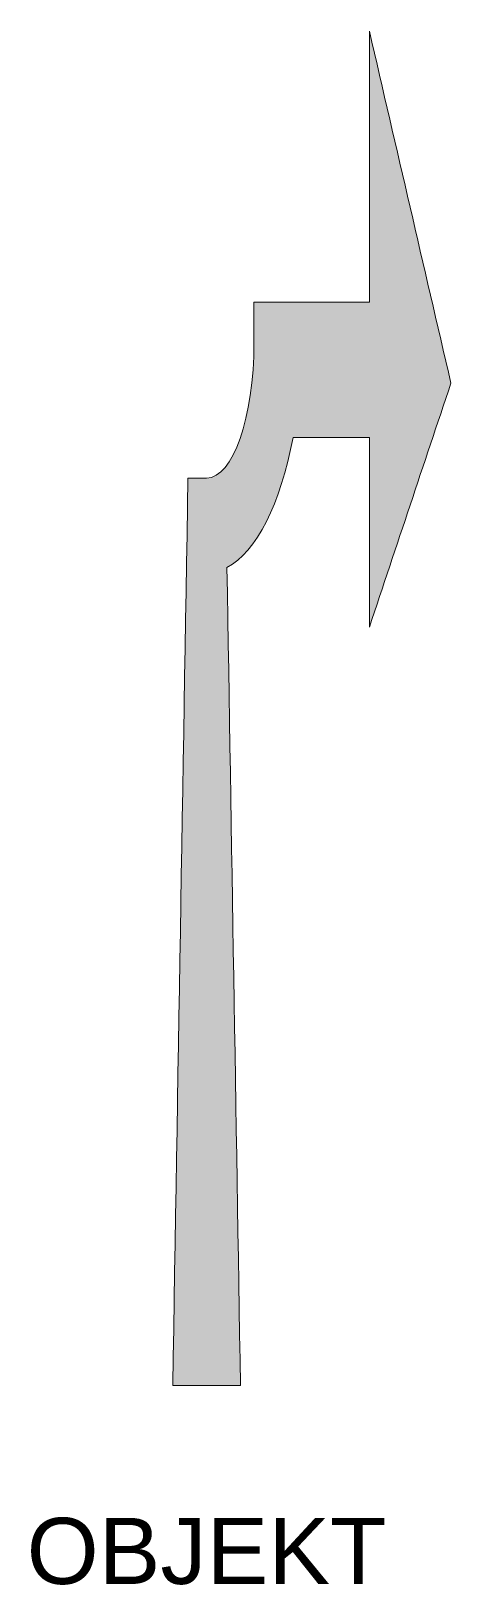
# Model space of a CAD drawing. Header units: metres. Extents: x -0.66 to 0.92, y -0.75 to 5.12.
import ezdxf
from ezdxf.enums import TextEntityAlignment as Align

# ---------------------------------------------------------------- set-up
doc = ezdxf.new("R2010")
doc.units = ezdxf.units.M
doc.layers.get('Defpoints').update_dxf_attribs({"color": 140, "lineweight": 5})
doc.styles.get("Standard").update_dxf_attribs({"font": 'arial.ttf'})

msp = doc.modelspace()

# ---------------------------------------------------------------- hatches: boundary and pattern name
at = {"lineweight": 0}
h = msp.add_hatch(color=0, dxfattribs=at)
h.dxf.hatch_style = 1
edge = h.paths.add_edge_path()
edge.add_spline(control_points=[(-0.1279, 0), (-0.0426, 0), (0.0426, 0), (0.1279, 0)], knot_values=[3, 3, 3, 3, 4, 4, 4, 4], weights=[1, 1, 1, 1], degree=3, periodic=0)
edge.add_spline(control_points=[(0.1279, 0), (0.1109, 1.0305), (0.0939, 2.061), (0.0769, 3.0915)], knot_values=[2, 2, 2, 2, 3, 3, 3, 3], weights=[1, 1, 1, 1], degree=3, periodic=0)
edge.add_spline(control_points=[(0.0769, 3.0915), (0.1875, 3.15), (0.2796, 3.332), (0.3262, 3.5834)], knot_values=[6, 6, 6, 6, 7, 7, 7, 7], weights=[1, 1, 1, 1], degree=3, periodic=0)
edge.add_spline(control_points=[(0.3262, 3.5834), (0.4222, 3.5834), (0.5183, 3.5834), (0.6144, 3.5834)], knot_values=[5, 5, 5, 5, 6, 6, 6, 6], weights=[1, 1, 1, 1], degree=3, periodic=0)
edge.add_spline(control_points=[(0.6144, 3.5834), (0.6144, 3.3443), (0.6144, 3.1052), (0.6144, 2.8661)], knot_values=[4, 4, 4, 4, 5, 5, 5, 5], weights=[1, 1, 1, 1], degree=3, periodic=0)
edge.add_spline(control_points=[(0.6144, 2.8661), (0.717, 3.1735), (0.8196, 3.4809), (0.9221, 3.7882)], knot_values=[3, 3, 3, 3, 4, 4, 4, 4], weights=[1, 1, 1, 1], degree=3, periodic=0)
edge.add_spline(control_points=[(0.9221, 3.7882), (0.8196, 4.2318), (0.717, 4.6753), (0.6144, 5.1189)], knot_values=[2, 2, 2, 2, 3, 3, 3, 3], weights=[1, 1, 1, 1], degree=3, periodic=0)
edge.add_spline(control_points=[(0.6144, 5.1189), (0.6144, 4.7776), (0.6144, 4.4362), (0.6144, 4.0949)], knot_values=[1, 1, 1, 1, 2, 2, 2, 2], weights=[1, 1, 1, 1], degree=3, periodic=0)
edge.add_spline(control_points=[(0.6144, 4.0949), (0.4692, 4.0949), (0.324, 4.0949), (0.1788, 4.0949)], knot_values=[0, 0, 0, 0, 1, 1, 1, 1], weights=[1, 1, 1, 1], degree=3, periodic=0)
edge.add_line((0.1788, 4.0949), (0.1788, 3.941))
edge.add_spline(control_points=[(0.1788, 3.941), (0.1788, 3.6593), (0.0986, 3.4296), (0, 3.4296)], knot_values=[6, 6, 6, 6, 7, 7, 7, 7], weights=[1, 1, 1, 1], degree=3, periodic=0)
edge.add_spline(control_points=[(0, 3.4296), (-0.0235, 3.4296), (-0.047, 3.4296), (-0.0704, 3.4296)], knot_values=[5, 5, 5, 5, 6, 6, 6, 6], weights=[1, 1, 1, 1], degree=3, periodic=0)
edge.add_spline(control_points=[(-0.0704, 3.4296), (-0.0896, 2.2864), (-0.1087, 1.1432), (-0.1279, 0)], knot_values=[4, 4, 4, 4, 5, 5, 5, 5], weights=[1, 1, 1, 1], degree=3, periodic=0)

# ---------------------------------------------------------------- linework, layer by layer
at = {"color": 0, "lineweight": 0}
for p, q in [((0.1788, 3.941), (0.1788, 4.0949)), ((0.1788, 4.0949), (0.1788, 3.941)), ((0.1788, 3.941), (0.1788, 3.941))]:
    msp.add_line(p, q, dxfattribs=at)
for points in [[(0.6144, 4.0949), (0.6144, 4.4362), (0.6144, 4.7776), (0.6144, 5.1189)], [(0.6144, 5.1189), (0.717, 4.6753), (0.8196, 4.2318), (0.9221, 3.7882)], [(0.1788, 4.0949), (0.324, 4.0949), (0.4692, 4.0949), (0.6144, 4.0949)], [(0.9221, 3.7882), (0.8196, 3.4809), (0.717, 3.1735), (0.6144, 2.8661)], [(0.3262, 3.5834), (0.2796, 3.332), (0.1875, 3.15), (0.0769, 3.0915)], [(0.6144, 3.5834), (0.5183, 3.5834), (0.4222, 3.5834), (0.3262, 3.5834)], [(0.6144, 2.8661), (0.6144, 3.1052), (0.6144, 3.3443), (0.6144, 3.5834)], [(-0.1279, 0), (-0.1087, 1.1432), (-0.0896, 2.2864), (-0.0704, 3.4296)], [(0.0769, 3.0915), (0.0769, 3.0915), (0.0769, 3.0915), (0.0769, 3.0915)], [(0.0769, 3.0915), (0.0939, 2.061), (0.1109, 1.0305), (0.1279, 0)], [(0.1279, 0), (0.0426, 0), (-0.0426, 0), (-0.1279, 0)]]:
    msp.add_open_spline(points, degree=3, dxfattribs=at)
msp.add_open_spline([(-0.0704, 3.4296), (-0.047, 3.4296), (-0.0235, 3.4296), (0, 3.4296), (0.0986, 3.4296), (0.1788, 3.6593), (0.1788, 3.941)], degree=3, knots=[5, 5, 5, 5, 6, 6, 6, 7, 7, 7, 7], dxfattribs=at)

# ---------------------------------------------------------------- texts
at = {"layer": 'Defpoints'}
msp.add_attdef('OBJEKT', text='630-23', height=0.25, dxfattribs=at).set_placement((0, -0.5), align=Align.TOP_CENTER)

doc.saveas('drawing.dxf')
